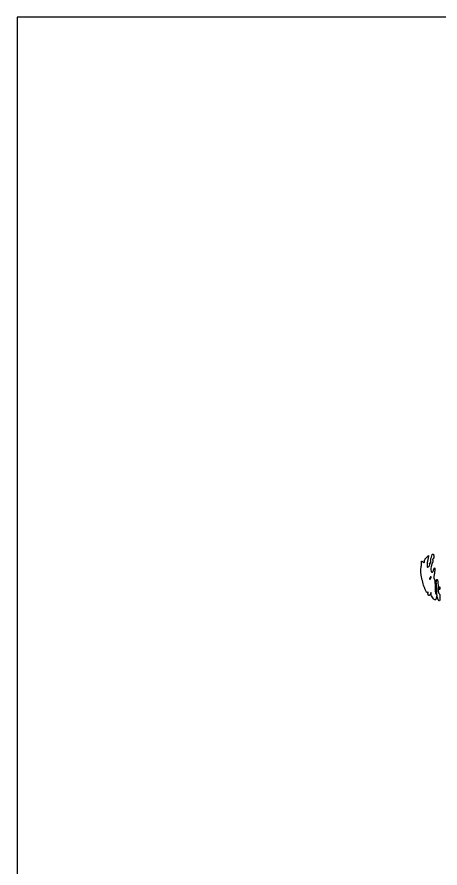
# Model space of a CAD drawing. Extents: x 0 to 1280, y 0 to 1706.
# Drawn here: x 0 to 434, y 833 to 1706 of the extents above; entities that cross this region are included whole.
import ezdxf

# ---------------------------------------------------------------- set-up
doc = ezdxf.new("R2010")
doc.units = 0

msp = doc.modelspace()

# ---------------------------------------------------------------- linework, layer by layer
msp.add_lwpolyline([(0, 853), (0, 0), (640, 0), (1280, 0), (1280, 853), (1280, 1706), (640, 1706), (0, 1706)], close=True)
for points in [[(427.644213, 1152.499294, -0.032732), (427.636742, 1151.541781, -0.051729), (427.492608, 1150.734168, -0.068773), (427.246289, 1150.178574, -0.25965), (426.925598, 1150, 0.211534), (426.645805, 1149.876084, 0.138994), (426.486745, 1149.555634, 0.089216), (426.48354, 1149.066841, 0.048789), (426.64326, 1148.487265, -0.083812), (426.780687, 1147.806436, -0.056265), (426.716738, 1147.013445, -0.055079), (426.473286, 1146.234511, -0.070052), (426.078239, 1145.594272, 0.123342), (425.149028, 1143.657221, 0.038451), (424.744045, 1140.433505, 0.034866), (424.810886, 1137.339036, 0.296057), (425.630661, 1136.297839, 0.223614), (426.113003, 1136.352009, 0.087803), (426.625417, 1136.807802, 0.064169), (427.090843, 1137.583384, 0.04163), (427.429329, 1138.574445, -0.044069), (428.136345, 1140.612044, -0.722802), (428.610879, 1140.562992, -0.082498), (428.712915, 1138.581082, -0.016654), (428.196333, 1135.079912, 0.016497), (427.896053, 1133.04914, 0.025634), (427.785395, 1131.282442, 0.024085), (427.83639, 1129.899734, 0.237362), (428.132372, 1129.41819, -0.219387), (428.475846, 1128.89994, -0.011256), (428.745134, 1126.853693, -0.0162), (428.937069, 1124.3311, -0.010886), (429, 1121.440983, 0.010384), (429.066824, 1118.223706, 0.026889), (429.287545, 1115.914668, 0.032921), (429.624467, 1114.370958, 0.334192), (430.117488, 1114, 0.346632), (430.601395, 1114.381289, 0.04525), (430.80523, 1115.770641, 0.028861), (430.79966, 1118.024152, 0.008315), (430.532168, 1121.5, -0.00857), (430.271585, 1124.908798, -0.027535), (430.262257, 1127.184288, -0.039792), (430.451347, 1128.625031, -0.353949), (430.91468, 1129, -0.334607), (431.380424, 1128.649021, -0.031036), (431.710909, 1127.151166, -0.027061), (431.931676, 1124.97276, -0.011723), (432, 1122.059017, 0.013438), (432.072687, 1119.354892, 0.019448), (432.29375, 1116.9754, 0.015512), (432.606453, 1115.068638, 0.208873), (433, 1114.5, -0.222404), (433.749609, 1113.354697, -0.031307), (433.9791, 1110.465289, -0.030668), (433.853538, 1107.655155, -0.383506), (433.125, 1107, -0.241145), (432.737414, 1107.19847, -0.037722), (432.27494, 1107.954688, -0.0349), (431.826273, 1109.00504, -0.023866), (431.459903, 1110.25), (430.669807, 1113.5), (430.268481, 1110.75, -0.020242), (430.070849, 1109.696215, -0.03123), (429.807374, 1108.807812, -0.032055), (429.520767, 1108.157015, -0.279956), (429.262318, 1108, -0.182964), (427.979474, 1108.485686, -0.051729), (426.508218, 1110.085435, -0.051337), (425.316682, 1112.083939, -0.095947), (424.863818, 1113.904988, 0.001843), (424.773863, 1115.506328, 0.226857), (424.677962, 1115.679412, 0.541755), (424.568036, 1115.636229, 0.002932), (424.301513, 1114.305294, -0.051996), (424.03365, 1113.425901, -0.106471), (423.621721, 1112.838664, -0.144973), (423.097492, 1112.579589, -0.135181), (422.500837, 1112.638052, -0.110538), (422.013393, 1112.962021, -0.104089), (421.697678, 1113.469425, -0.096822), (421.599478, 1114.093304, -0.082559), (421.733081, 1114.746804, 0.032223), (421.929363, 1115.376899, 0.176067), (421.890467, 1115.725869, 0.344593), (421.671738, 1115.830863, 0.084553), (421.275924, 1115.67053, -0.416227), (420.203764, 1115.927523, -0.03662), (418.796777, 1118.673525, -0.027803), (417.220678, 1123.063326, -0.010868), (415.518614, 1129.276718, -0.016093), (414.770942, 1132.726036, -0.026148), (414.385386, 1135.698448, -0.028926), (414.333183, 1138.464186, -0.027168), (414.596312, 1141.276718, 0.006567), (414.876033, 1143.344303, 0.008666), (415.073461, 1145.235697, 0.006568), (415.189911, 1146.816375, 0.079851), (415.130051, 1147.419273, -0.27642), (415.19236, 1147.635111, -0.262458), (415.415703, 1147.689067, -0.078936), (415.859846, 1147.483306, -0.025341), (416.443576, 1147.046828, 0.021877), (417.310974, 1146.388827, 0.259296), (417.716364, 1146.349048, 0.273054), (417.950023, 1146.670813, 0.023746), (418, 1147.722568, -0.085703), (418.153831, 1148.613439, -0.041369), (418.632347, 1149.671674, -0.039419), (419.328957, 1150.720785, -0.045384), (420.152672, 1151.595012), (422.305343, 1153.5), (421.715172, 1150.4375, -0.000007), (421.475956, 1149.196267, -0.000008), (421.245217, 1147.999219, -0.000007), (421.048493, 1146.978807, -0.000043), (420.944079, 1146.4375, 0.034238), (420.881537, 1145.928209, 0.008642), (420.85109, 1145.093471, 0.008777), (420.849537, 1144.136091, 0.008759), (420.881579, 1143.178571, 0.013923), (420.989543, 1141.811536, 0.266274), (421.231068, 1141.478273, 0.29405), (421.6204, 1141.53663, 0.016161), (422.563758, 1142.420901, 0.049186), (423.115835, 1143.093771, 0.059573), (423.485222, 1143.821308, 0.070398), (423.628282, 1144.491725, 0.157085), (423.504741, 1144.992329, -0.092724), (423.356188, 1145.376864, -0.171186), (423.40742, 1145.703997, -0.174425), (423.651121, 1145.922522, -0.096703), (424.047972, 1146, 0.155042), (424.453693, 1146.128906, 0.161132), (424.703045, 1146.466617, 0.113524), (424.750735, 1146.992657, 0.057749), (424.584878, 1147.639406, -0.141688), (424.451187, 1149.210204, -0.029948), (425.156204, 1151.89854, -0.025735), (426.136997, 1154.443765, -0.296487), (426.994111, 1154.999294, -0.307247), (427.199426, 1154.859559, -0.030666), (427.393758, 1154.264627, -0.030225), (427.552362, 1153.45725, -0.018978)], [(423.564293, 1130.293128, 0.008399), (423.21821, 1129.336218, 0.286372), (423.270328, 1129.111181, 0.400052), (423.463552, 1129.106486, 0.011214), (424.124088, 1129.733333, 0.043285), (424.558688, 1130.246577, 0.063152), (424.837219, 1130.768815, 0.082976), (424.927901, 1131.220211, 0.20742), (424.806872, 1131.526461, 0.278911), (424.538684, 1131.59249, 0.120343), (424.210949, 1131.395085, 0.070189), (423.866277, 1130.940734, 0.036269)], [(433.662281, 1118.75, -0.174857), (433.474999, 1118.540618, -0.447206), (433.306058, 1118.601562, -0.078554), (433.189089, 1119.10856, -0.017491), (433.157895, 1120, -0.017491), (433.189089, 1120.89144, -0.078554), (433.306058, 1121.398438, -0.447206), (433.474999, 1121.459382, -0.174857), (433.662281, 1121.25, -0.057986), (433.818615, 1120.679992, -0.037979), (433.87034, 1120, -0.037979), (433.818615, 1119.320008, -0.057986)]]:
    msp.add_lwpolyline(points, format="xyb", close=True)

doc.saveas('drawing.dxf')
